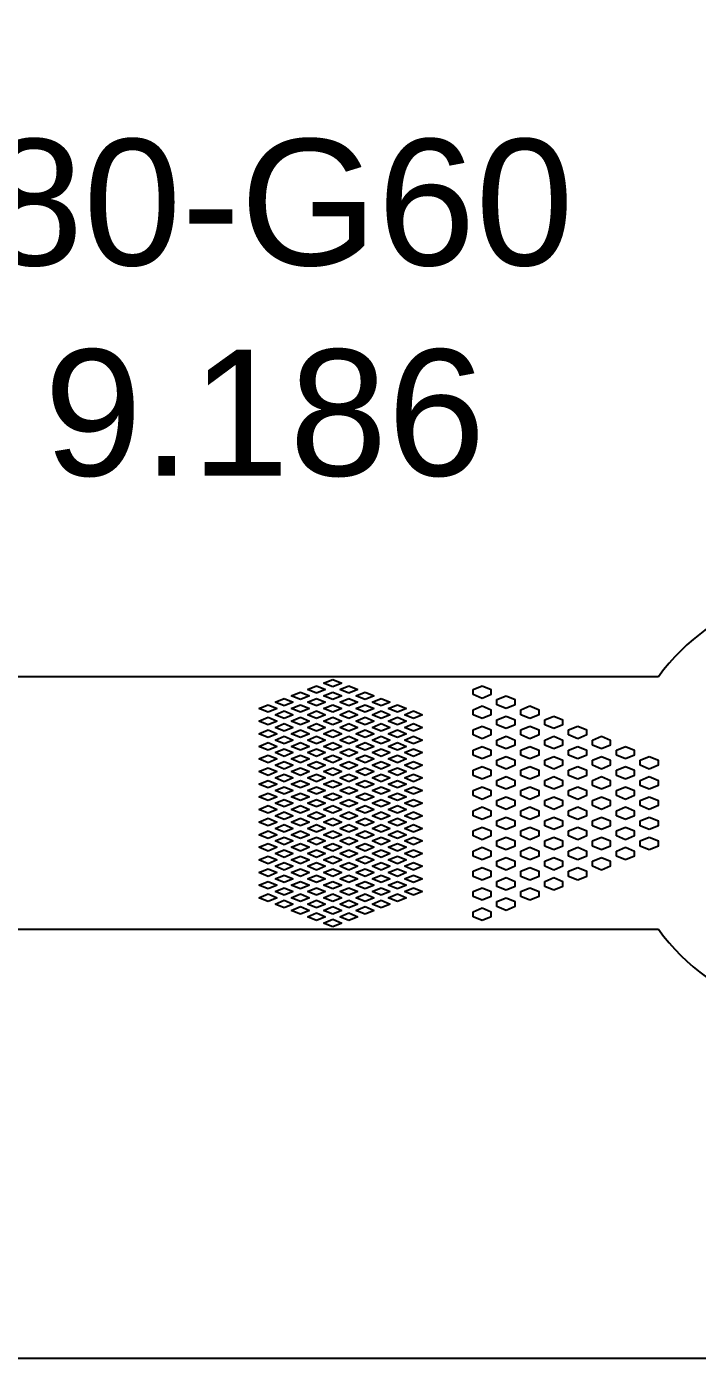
# Model space of a CAD drawing. Header units: inches. Extents: x -271009 to 5700, y -37000 to 38138.
# Drawn here: x -113822 to -111129, y -8627 to -3223 of the extents above; entities that cross this region are included whole.
import ezdxf

# ---------------------------------------------------------------- set-up
doc = ezdxf.new("R2010")
doc.units = ezdxf.units.IN
doc.header["$MEASUREMENT"] = 0
doc.styles.get("Standard").update_dxf_attribs({"font": 'arial.ttf'})

msp = doc.modelspace()

# ---------------------------------------------------------------- linework, layer by layer
for p, q in [((-111284.7, -5836.2), (-114241, -5836.2)), ((-112695, -5887), (-112658.5, -5871.8)), ((-112658.5, -5902.2), (-112695, -5887)), ((-112658.5, -5871.8), (-112622, -5887)), ((-112622, -5887), (-112658.5, -5902.2)), ((-112630.1, -5861.6), (-112593.5, -5846.4)), ((-112593.5, -5876.8), (-112630.1, -5861.6)), ((-112593.5, -5846.4), (-112557, -5861.6)), ((-112557, -5861.6), (-112593.5, -5876.8)), ((-112565.1, -5887), (-112528.6, -5871.8)), ((-112528.6, -5902.2), (-112565.1, -5887)), ((-112528.6, -5871.8), (-112492, -5887)), ((-112492, -5887), (-112528.6, -5902.2)), ((-112029.2, -5887), (-111992.7, -5871.8)), ((-112029.2, -5907.3), (-112029.2, -5887)), ((-111992.7, -5871.8), (-111956.1, -5887)), ((-111956.1, -5907.3), (-111956.1, -5887)), ((-112825, -5937.7), (-112788.4, -5922.5)), ((-112788.4, -5953), (-112825, -5937.7)), ((-112788.4, -5922.5), (-112751.9, -5937.7)), ((-112751.9, -5937.7), (-112788.4, -5953)), ((-112760, -5912.4), (-112723.5, -5897.1)), ((-112723.5, -5927.6), (-112760, -5912.4)), ((-112723.5, -5897.1), (-112686.9, -5912.4)), ((-112686.9, -5912.4), (-112723.5, -5927.6)), ((-112695, -5937.7), (-112658.5, -5922.5)), ((-112658.5, -5953), (-112695, -5937.7)), ((-112658.5, -5922.5), (-112622, -5937.7)), ((-112622, -5937.7), (-112658.5, -5953)), ((-112630.1, -5912.4), (-112593.5, -5897.1)), ((-112593.5, -5927.6), (-112630.1, -5912.4)), ((-112593.5, -5897.1), (-112557, -5912.4)), ((-112557, -5912.4), (-112593.5, -5927.6)), ((-112565.1, -5937.7), (-112528.6, -5922.5)), ((-112528.6, -5953), (-112565.1, -5937.7)), ((-112528.6, -5922.5), (-112492, -5937.7)), ((-112492, -5937.7), (-112528.6, -5953)), ((-112500.2, -5912.4), (-112463.6, -5897.1)), ((-112463.6, -5927.6), (-112500.2, -5912.4)), ((-112463.6, -5897.1), (-112427.1, -5912.4)), ((-112427.1, -5912.4), (-112463.6, -5927.6)), ((-112435.2, -5937.7), (-112398.7, -5922.5)), ((-112398.7, -5953), (-112435.2, -5937.7)), ((-112398.7, -5922.5), (-112362.1, -5937.7)), ((-112362.1, -5937.7), (-112398.7, -5953)), ((-111992.7, -5922.5), (-112029.2, -5907.3)), ((-111956.1, -5907.3), (-111992.7, -5922.5)), ((-111933.3, -5927.6), (-111896.7, -5912.4)), ((-111933.3, -5947.9), (-111933.3, -5927.6)), ((-111896.7, -5912.4), (-111860.2, -5927.6)), ((-111860.2, -5947.9), (-111860.2, -5927.6)), ((-112889.9, -5963.1), (-112853.4, -5947.9)), ((-112853.4, -5978.3), (-112889.9, -5963.1)), ((-112889.9, -6013.9), (-112853.4, -5998.6)), ((-112853.4, -5947.9), (-112816.8, -5963.1)), ((-112816.8, -5963.1), (-112853.4, -5978.3)), ((-112853.4, -5998.6), (-112816.8, -6013.9)), ((-112825, -5988.5), (-112788.4, -5973.3)), ((-112788.4, -6003.7), (-112825, -5988.5)), ((-112788.4, -5973.3), (-112751.9, -5988.5)), ((-112751.9, -5988.5), (-112788.4, -6003.7)), ((-112760, -5963.1), (-112723.5, -5947.9)), ((-112723.5, -5978.3), (-112760, -5963.1)), ((-112760, -6013.9), (-112723.5, -5998.6)), ((-112723.5, -5947.9), (-112686.9, -5963.1)), ((-112686.9, -5963.1), (-112723.5, -5978.3)), ((-112723.5, -5998.6), (-112686.9, -6013.9)), ((-112695, -5988.5), (-112658.5, -5973.3)), ((-112658.5, -6003.7), (-112695, -5988.5)), ((-112658.5, -5973.3), (-112622, -5988.5)), ((-112622, -5988.5), (-112658.5, -6003.7)), ((-112630.1, -5963.1), (-112593.5, -5947.9)), ((-112593.5, -5978.3), (-112630.1, -5963.1)), ((-112630.1, -6013.9), (-112593.5, -5998.6)), ((-112593.5, -5947.9), (-112557, -5963.1)), ((-112557, -5963.1), (-112593.5, -5978.3)), ((-112593.5, -5998.6), (-112557, -6013.9)), ((-112565.1, -5988.5), (-112528.6, -5973.3)), ((-112528.6, -6003.7), (-112565.1, -5988.5)), ((-112528.6, -5973.3), (-112492, -5988.5)), ((-112492, -5988.5), (-112528.6, -6003.7)), ((-112500.2, -5963.1), (-112463.6, -5947.9)), ((-112463.6, -5978.3), (-112500.2, -5963.1)), ((-112500.2, -6013.9), (-112463.6, -5998.6)), ((-112463.6, -5947.9), (-112427.1, -5963.1)), ((-112427.1, -5963.1), (-112463.6, -5978.3)), ((-112463.6, -5998.6), (-112427.1, -6013.9)), ((-112435.2, -5988.5), (-112398.7, -5973.3)), ((-112398.7, -6003.7), (-112435.2, -5988.5)), ((-112398.7, -5973.3), (-112362.1, -5988.5)), ((-112362.1, -5988.5), (-112398.7, -6003.7)), ((-112370.2, -5963.1), (-112333.7, -5947.9)), ((-112333.7, -5978.3), (-112370.2, -5963.1)), ((-112370.2, -6013.9), (-112333.7, -5998.6)), ((-112333.7, -5947.9), (-112297.2, -5963.1)), ((-112297.2, -5963.1), (-112333.7, -5978.3)), ((-112333.7, -5998.6), (-112297.2, -6013.9)), ((-112305.3, -5988.5), (-112268.7, -5973.3)), ((-112268.7, -6003.7), (-112305.3, -5988.5)), ((-112268.7, -5973.3), (-112232.2, -5988.5)), ((-112232.2, -5988.5), (-112268.7, -6003.7)), ((-112029.2, -5968.2), (-111992.7, -5953)), ((-112029.2, -5988.5), (-112029.2, -5968.2)), ((-111992.7, -6003.7), (-112029.2, -5988.5)), ((-111992.7, -5953), (-111956.1, -5968.2)), ((-111956.1, -5988.5), (-111992.7, -6003.7)), ((-111956.1, -5988.5), (-111956.1, -5968.2)), ((-111896.7, -5963.1), (-111933.3, -5947.9)), ((-111933.3, -6008.8), (-111896.7, -5993.6)), ((-111860.2, -5947.9), (-111896.7, -5963.1)), ((-111896.7, -5993.6), (-111860.2, -6008.8)), ((-111837.4, -5968.2), (-111800.8, -5953)), ((-111837.4, -5988.5), (-111837.4, -5968.2)), ((-111800.8, -6003.7), (-111837.4, -5988.5)), ((-111800.8, -5953), (-111764.3, -5968.2)), ((-111764.3, -5988.5), (-111800.8, -6003.7)), ((-111764.3, -5988.5), (-111764.3, -5968.2)), ((-111741.4, -6008.8), (-111704.9, -5993.6)), ((-111704.9, -5993.6), (-111668.4, -6008.8)), ((-112853.4, -6029.1), (-112889.9, -6013.9)), ((-112889.9, -6064.6), (-112853.4, -6049.4)), ((-112816.8, -6013.9), (-112853.4, -6029.1)), ((-112853.4, -6049.4), (-112816.8, -6064.6)), ((-112825, -6039.2), (-112788.4, -6024)), ((-112788.4, -6054.5), (-112825, -6039.2)), ((-112788.4, -6024), (-112751.9, -6039.2)), ((-112751.9, -6039.2), (-112788.4, -6054.5)), ((-112723.5, -6029.1), (-112760, -6013.9)), ((-112760, -6064.6), (-112723.5, -6049.4)), ((-112686.9, -6013.9), (-112723.5, -6029.1)), ((-112723.5, -6049.4), (-112686.9, -6064.6)), ((-112695, -6039.2), (-112658.5, -6024)), ((-112658.5, -6054.5), (-112695, -6039.2)), ((-112658.5, -6024), (-112622, -6039.2)), ((-112622, -6039.2), (-112658.5, -6054.5)), ((-112593.5, -6029.1), (-112630.1, -6013.9)), ((-112630.1, -6064.6), (-112593.5, -6049.4)), ((-112557, -6013.9), (-112593.5, -6029.1)), ((-112593.5, -6049.4), (-112557, -6064.6)), ((-112565.1, -6039.2), (-112528.6, -6024)), ((-112528.6, -6054.5), (-112565.1, -6039.2)), ((-112528.6, -6024), (-112492, -6039.2)), ((-112492, -6039.2), (-112528.6, -6054.5)), ((-112463.6, -6029.1), (-112500.2, -6013.9)), ((-112500.2, -6064.6), (-112463.6, -6049.4)), ((-112427.1, -6013.9), (-112463.6, -6029.1)), ((-112463.6, -6049.4), (-112427.1, -6064.6)), ((-112435.2, -6039.2), (-112398.7, -6024)), ((-112398.7, -6054.5), (-112435.2, -6039.2)), ((-112398.7, -6024), (-112362.1, -6039.2)), ((-112362.1, -6039.2), (-112398.7, -6054.5)), ((-112333.7, -6029.1), (-112370.2, -6013.9)), ((-112370.2, -6064.6), (-112333.7, -6049.4)), ((-112297.2, -6013.9), (-112333.7, -6029.1)), ((-112333.7, -6049.4), (-112297.2, -6064.6)), ((-112305.3, -6039.2), (-112268.7, -6024)), ((-112268.7, -6054.5), (-112305.3, -6039.2)), ((-112268.7, -6024), (-112232.2, -6039.2)), ((-112232.2, -6039.2), (-112268.7, -6054.5)), ((-112029.2, -6049.4), (-111992.7, -6034.2)), ((-112029.2, -6069.7), (-112029.2, -6049.4)), ((-111992.7, -6034.2), (-111956.1, -6049.4)), ((-111956.1, -6069.7), (-111956.1, -6049.4)), ((-111933.3, -6029.1), (-111933.3, -6008.8)), ((-111896.7, -6044.3), (-111933.3, -6029.1)), ((-111860.2, -6029.1), (-111896.7, -6044.3)), ((-111860.2, -6029.1), (-111860.2, -6008.8)), ((-111837.4, -6049.4), (-111800.8, -6034.2)), ((-111837.4, -6069.7), (-111837.4, -6049.4)), ((-111800.8, -6034.2), (-111764.3, -6049.4)), ((-111764.3, -6069.7), (-111764.3, -6049.4)), ((-111741.4, -6029.1), (-111741.4, -6008.8)), ((-111704.9, -6044.3), (-111741.4, -6029.1)), ((-111668.4, -6029.1), (-111704.9, -6044.3)), ((-111668.4, -6029.1), (-111668.4, -6008.8)), ((-111645.5, -6049.4), (-111609, -6034.2)), ((-111645.5, -6069.7), (-111645.5, -6049.4)), ((-111609, -6034.2), (-111572.4, -6049.4)), ((-111572.4, -6069.7), (-111572.4, -6049.4)), ((-112853.4, -6079.8), (-112889.9, -6064.6)), ((-112889.9, -6115.4), (-112853.4, -6100.1)), ((-112816.8, -6064.6), (-112853.4, -6079.8)), ((-112853.4, -6100.1), (-112816.8, -6115.4)), ((-112825, -6090), (-112788.4, -6074.8)), ((-112788.4, -6105.2), (-112825, -6090)), ((-112788.4, -6074.8), (-112751.9, -6090)), ((-112751.9, -6090), (-112788.4, -6105.2)), ((-112723.5, -6079.8), (-112760, -6064.6)), ((-112760, -6115.4), (-112723.5, -6100.1)), ((-112686.9, -6064.6), (-112723.5, -6079.8)), ((-112723.5, -6100.1), (-112686.9, -6115.4)), ((-112695, -6090), (-112658.5, -6074.8)), ((-112658.5, -6105.2), (-112695, -6090)), ((-112658.5, -6074.8), (-112622, -6090)), ((-112622, -6090), (-112658.5, -6105.2)), ((-112593.5, -6079.8), (-112630.1, -6064.6)), ((-112630.1, -6115.4), (-112593.5, -6100.1)), ((-112557, -6064.6), (-112593.5, -6079.8)), ((-112593.5, -6100.1), (-112557, -6115.4)), ((-112565.1, -6090), (-112528.6, -6074.8)), ((-112528.6, -6105.2), (-112565.1, -6090)), ((-112528.6, -6074.8), (-112492, -6090)), ((-112492, -6090), (-112528.6, -6105.2)), ((-112463.6, -6079.8), (-112500.2, -6064.6)), ((-112500.2, -6115.4), (-112463.6, -6100.1)), ((-112427.1, -6064.6), (-112463.6, -6079.8)), ((-112463.6, -6100.1), (-112427.1, -6115.4)), ((-112435.2, -6090), (-112398.7, -6074.8)), ((-112398.7, -6105.2), (-112435.2, -6090)), ((-112398.7, -6074.8), (-112362.1, -6090)), ((-112362.1, -6090), (-112398.7, -6105.2)), ((-112333.7, -6079.8), (-112370.2, -6064.6)), ((-112370.2, -6115.4), (-112333.7, -6100.1)), ((-112297.2, -6064.6), (-112333.7, -6079.8)), ((-112333.7, -6100.1), (-112297.2, -6115.4)), ((-112305.3, -6090), (-112268.7, -6074.8)), ((-112268.7, -6105.2), (-112305.3, -6090)), ((-112268.7, -6074.8), (-112232.2, -6090)), ((-112232.2, -6090), (-112268.7, -6105.2)), ((-111992.7, -6084.9), (-112029.2, -6069.7)), ((-111956.1, -6069.7), (-111992.7, -6084.9)), ((-111933.3, -6090), (-111896.7, -6074.8)), ((-111933.3, -6110.3), (-111933.3, -6090)), ((-111896.7, -6074.8), (-111860.2, -6090)), ((-111860.2, -6110.3), (-111860.2, -6090)), ((-111800.8, -6084.9), (-111837.4, -6069.7)), ((-111764.3, -6069.7), (-111800.8, -6084.9)), ((-111741.4, -6090), (-111704.9, -6074.8)), ((-111741.4, -6110.3), (-111741.4, -6090)), ((-111704.9, -6074.8), (-111668.4, -6090)), ((-111668.4, -6110.3), (-111668.4, -6090)), ((-111609, -6084.9), (-111645.5, -6069.7)), ((-111572.4, -6069.7), (-111609, -6084.9)), ((-111549.6, -6090), (-111513.1, -6074.8)), ((-111549.6, -6110.3), (-111549.6, -6090)), ((-111513.1, -6074.8), (-111476.5, -6090)), ((-111476.5, -6110.3), (-111476.5, -6090)), ((-112853.4, -6130.6), (-112889.9, -6115.4)), ((-112889.9, -6166.1), (-112853.4, -6150.9)), ((-112816.8, -6115.4), (-112853.4, -6130.6)), ((-112853.4, -6150.9), (-112816.8, -6166.1)), ((-112825, -6140.7), (-112788.4, -6125.5)), ((-112788.4, -6156), (-112825, -6140.7)), ((-112788.4, -6125.5), (-112751.9, -6140.7)), ((-112751.9, -6140.7), (-112788.4, -6156)), ((-112723.5, -6130.6), (-112760, -6115.4)), ((-112760, -6166.1), (-112723.5, -6150.9)), ((-112686.9, -6115.4), (-112723.5, -6130.6)), ((-112723.5, -6150.9), (-112686.9, -6166.1)), ((-112695, -6140.7), (-112658.5, -6125.5)), ((-112658.5, -6156), (-112695, -6140.7)), ((-112658.5, -6125.5), (-112622, -6140.7)), ((-112622, -6140.7), (-112658.5, -6156)), ((-112593.5, -6130.6), (-112630.1, -6115.4)), ((-112630.1, -6166.1), (-112593.5, -6150.9)), ((-112557, -6115.4), (-112593.5, -6130.6)), ((-112593.5, -6150.9), (-112557, -6166.1)), ((-112565.1, -6140.7), (-112528.6, -6125.5)), ((-112528.6, -6156), (-112565.1, -6140.7)), ((-112528.6, -6125.5), (-112492, -6140.7)), ((-112492, -6140.7), (-112528.6, -6156)), ((-112463.6, -6130.6), (-112500.2, -6115.4)), ((-112500.2, -6166.1), (-112463.6, -6150.9)), ((-112427.1, -6115.4), (-112463.6, -6130.6)), ((-112463.6, -6150.9), (-112427.1, -6166.1)), ((-112435.2, -6140.7), (-112398.7, -6125.5)), ((-112398.7, -6156), (-112435.2, -6140.7)), ((-112398.7, -6125.5), (-112362.1, -6140.7)), ((-112362.1, -6140.7), (-112398.7, -6156)), ((-112333.7, -6130.6), (-112370.2, -6115.4)), ((-112370.2, -6166.1), (-112333.7, -6150.9)), ((-112297.2, -6115.4), (-112333.7, -6130.6)), ((-112333.7, -6150.9), (-112297.2, -6166.1)), ((-112305.3, -6140.7), (-112268.7, -6125.5)), ((-112268.7, -6156), (-112305.3, -6140.7)), ((-112268.7, -6125.5), (-112232.2, -6140.7)), ((-112232.2, -6140.7), (-112268.7, -6156)), ((-112029.2, -6130.6), (-111992.7, -6115.4)), ((-112029.2, -6150.9), (-112029.2, -6130.6)), ((-111992.7, -6166.1), (-112029.2, -6150.9)), ((-111992.7, -6115.4), (-111956.1, -6130.6)), ((-111956.1, -6150.9), (-111992.7, -6166.1)), ((-111956.1, -6150.9), (-111956.1, -6130.6)), ((-111896.7, -6125.5), (-111933.3, -6110.3)), ((-111933.3, -6171.2), (-111896.7, -6156)), ((-111860.2, -6110.3), (-111896.7, -6125.5)), ((-111896.7, -6156), (-111860.2, -6171.2)), ((-111837.4, -6130.6), (-111800.8, -6115.4)), ((-111837.4, -6150.9), (-111837.4, -6130.6)), ((-111800.8, -6166.1), (-111837.4, -6150.9)), ((-111800.8, -6115.4), (-111764.3, -6130.6)), ((-111764.3, -6150.9), (-111800.8, -6166.1)), ((-111764.3, -6150.9), (-111764.3, -6130.6)), ((-111704.9, -6125.5), (-111741.4, -6110.3)), ((-111741.4, -6171.2), (-111704.9, -6156)), ((-111668.4, -6110.3), (-111704.9, -6125.5)), ((-111704.9, -6156), (-111668.4, -6171.2)), ((-111645.5, -6130.6), (-111609, -6115.4)), ((-111645.5, -6150.9), (-111645.5, -6130.6)), ((-111609, -6166.1), (-111645.5, -6150.9)), ((-111609, -6115.4), (-111572.4, -6130.6)), ((-111572.4, -6150.9), (-111609, -6166.1)), ((-111572.4, -6150.9), (-111572.4, -6130.6)), ((-111513.1, -6125.5), (-111549.6, -6110.3)), ((-111549.6, -6171.2), (-111513.1, -6156)), ((-111476.5, -6110.3), (-111513.1, -6125.5)), ((-111513.1, -6156), (-111476.5, -6171.2)), ((-111453.7, -6130.6), (-111417.2, -6115.4)), ((-111453.7, -6150.9), (-111453.7, -6130.6)), ((-111417.2, -6166.1), (-111453.7, -6150.9)), ((-111417.2, -6115.4), (-111380.6, -6130.6)), ((-111380.6, -6150.9), (-111417.2, -6166.1)), ((-111380.6, -6150.9), (-111380.6, -6130.6)), ((-111357.8, -6171.2), (-111321.2, -6156)), ((-111321.2, -6156), (-111284.7, -6171.2)), ((-112853.4, -6181.3), (-112889.9, -6166.1)), ((-112889.9, -6216.9), (-112853.4, -6201.6)), ((-112816.8, -6166.1), (-112853.4, -6181.3)), ((-112853.4, -6201.6), (-112816.8, -6216.9)), ((-112825, -6191.5), (-112788.4, -6176.3)), ((-112788.4, -6206.7), (-112825, -6191.5)), ((-112788.4, -6176.3), (-112751.9, -6191.5)), ((-112751.9, -6191.5), (-112788.4, -6206.7)), ((-112723.5, -6181.3), (-112760, -6166.1)), ((-112760, -6216.9), (-112723.5, -6201.6)), ((-112686.9, -6166.1), (-112723.5, -6181.3)), ((-112723.5, -6201.6), (-112686.9, -6216.9)), ((-112695, -6191.5), (-112658.5, -6176.3)), ((-112658.5, -6206.7), (-112695, -6191.5)), ((-112658.5, -6176.3), (-112622, -6191.5)), ((-112622, -6191.5), (-112658.5, -6206.7)), ((-112593.5, -6181.3), (-112630.1, -6166.1)), ((-112630.1, -6216.9), (-112593.5, -6201.6)), ((-112557, -6166.1), (-112593.5, -6181.3)), ((-112593.5, -6201.6), (-112557, -6216.9)), ((-112565.1, -6191.5), (-112528.6, -6176.3)), ((-112528.6, -6206.7), (-112565.1, -6191.5)), ((-112528.6, -6176.3), (-112492, -6191.5)), ((-112492, -6191.5), (-112528.6, -6206.7)), ((-112463.6, -6181.3), (-112500.2, -6166.1)), ((-112500.2, -6216.9), (-112463.6, -6201.6)), ((-112427.1, -6166.1), (-112463.6, -6181.3)), ((-112463.6, -6201.6), (-112427.1, -6216.9)), ((-112435.2, -6191.5), (-112398.7, -6176.3)), ((-112398.7, -6206.7), (-112435.2, -6191.5)), ((-112398.7, -6176.3), (-112362.1, -6191.5)), ((-112362.1, -6191.5), (-112398.7, -6206.7)), ((-112333.7, -6181.3), (-112370.2, -6166.1)), ((-112370.2, -6216.9), (-112333.7, -6201.6)), ((-112297.2, -6166.1), (-112333.7, -6181.3)), ((-112333.7, -6201.6), (-112297.2, -6216.9)), ((-112305.3, -6191.5), (-112268.7, -6176.3)), ((-112268.7, -6206.7), (-112305.3, -6191.5)), ((-112268.7, -6176.3), (-112232.2, -6191.5)), ((-112232.2, -6191.5), (-112268.7, -6206.7)), ((-112029.2, -6211.8), (-111992.7, -6196.6)), ((-112029.2, -6232.1), (-112029.2, -6211.8)), ((-111992.7, -6196.6), (-111956.1, -6211.8)), ((-111956.1, -6232.1), (-111956.1, -6211.8)), ((-111933.3, -6191.5), (-111933.3, -6171.2)), ((-111896.7, -6206.7), (-111933.3, -6191.5)), ((-111860.2, -6191.5), (-111896.7, -6206.7)), ((-111860.2, -6191.5), (-111860.2, -6171.2)), ((-111837.4, -6211.8), (-111800.8, -6196.6)), ((-111837.4, -6232.1), (-111837.4, -6211.8)), ((-111800.8, -6196.6), (-111764.3, -6211.8)), ((-111764.3, -6232.1), (-111764.3, -6211.8)), ((-111741.4, -6191.5), (-111741.4, -6171.2)), ((-111704.9, -6206.7), (-111741.4, -6191.5)), ((-111668.4, -6191.5), (-111704.9, -6206.7)), ((-111668.4, -6191.5), (-111668.4, -6171.2)), ((-111645.5, -6211.8), (-111609, -6196.6)), ((-111645.5, -6232.1), (-111645.5, -6211.8)), ((-111609, -6196.6), (-111572.4, -6211.8)), ((-111572.4, -6232.1), (-111572.4, -6211.8)), ((-111549.6, -6191.5), (-111549.6, -6171.2)), ((-111513.1, -6206.7), (-111549.6, -6191.5)), ((-111476.5, -6191.5), (-111513.1, -6206.7)), ((-111476.5, -6191.5), (-111476.5, -6171.2)), ((-111453.7, -6211.8), (-111417.2, -6196.6)), ((-111453.7, -6232.1), (-111453.7, -6211.8)), ((-111417.2, -6196.6), (-111380.6, -6211.8)), ((-111380.6, -6232.1), (-111380.6, -6211.8)), ((-111357.8, -6191.5), (-111357.8, -6171.2)), ((-111321.2, -6206.7), (-111357.8, -6191.5)), ((-111284.7, -6191.5), (-111321.2, -6206.7)), ((-111284.7, -6191.5), (-111284.7, -6171.2)), ((-112853.4, -6232.1), (-112889.9, -6216.9)), ((-112889.9, -6267.6), (-112853.4, -6252.4)), ((-112853.4, -6282.8), (-112889.9, -6267.6)), ((-112816.8, -6216.9), (-112853.4, -6232.1)), ((-112853.4, -6252.4), (-112816.8, -6267.6)), ((-112816.8, -6267.6), (-112853.4, -6282.8)), ((-112825, -6242.2), (-112788.4, -6227)), ((-112788.4, -6257.5), (-112825, -6242.2)), ((-112788.4, -6227), (-112751.9, -6242.2)), ((-112751.9, -6242.2), (-112788.4, -6257.5)), ((-112723.5, -6232.1), (-112760, -6216.9)), ((-112760, -6267.6), (-112723.5, -6252.4)), ((-112723.5, -6282.8), (-112760, -6267.6)), ((-112686.9, -6216.9), (-112723.5, -6232.1)), ((-112723.5, -6252.4), (-112686.9, -6267.6)), ((-112686.9, -6267.6), (-112723.5, -6282.8)), ((-112695, -6242.2), (-112658.5, -6227)), ((-112658.5, -6257.5), (-112695, -6242.2)), ((-112658.5, -6227), (-112622, -6242.2)), ((-112622, -6242.2), (-112658.5, -6257.5)), ((-112593.5, -6232.1), (-112630.1, -6216.9)), ((-112630.1, -6267.6), (-112593.5, -6252.4)), ((-112593.5, -6282.8), (-112630.1, -6267.6)), ((-112557, -6216.9), (-112593.5, -6232.1)), ((-112593.5, -6252.4), (-112557, -6267.6)), ((-112557, -6267.6), (-112593.5, -6282.8)), ((-112565.1, -6242.2), (-112528.6, -6227)), ((-112528.6, -6257.5), (-112565.1, -6242.2)), ((-112528.6, -6227), (-112492, -6242.2)), ((-112492, -6242.2), (-112528.6, -6257.5)), ((-112463.6, -6232.1), (-112500.2, -6216.9)), ((-112500.2, -6267.6), (-112463.6, -6252.4)), ((-112463.6, -6282.8), (-112500.2, -6267.6)), ((-112427.1, -6216.9), (-112463.6, -6232.1)), ((-112463.6, -6252.4), (-112427.1, -6267.6)), ((-112427.1, -6267.6), (-112463.6, -6282.8)), ((-112435.2, -6242.2), (-112398.7, -6227)), ((-112398.7, -6257.5), (-112435.2, -6242.2)), ((-112398.7, -6227), (-112362.1, -6242.2)), ((-112362.1, -6242.2), (-112398.7, -6257.5)), ((-112333.7, -6232.1), (-112370.2, -6216.9)), ((-112370.2, -6267.6), (-112333.7, -6252.4)), ((-112333.7, -6282.8), (-112370.2, -6267.6)), ((-112297.2, -6216.9), (-112333.7, -6232.1)), ((-112333.7, -6252.4), (-112297.2, -6267.6)), ((-112297.2, -6267.6), (-112333.7, -6282.8)), ((-112305.3, -6242.2), (-112268.7, -6227)), ((-112268.7, -6257.5), (-112305.3, -6242.2)), ((-112268.7, -6227), (-112232.2, -6242.2)), ((-112232.2, -6242.2), (-112268.7, -6257.5)), ((-111992.7, -6247.3), (-112029.2, -6232.1)), ((-111956.1, -6232.1), (-111992.7, -6247.3)), ((-111933.3, -6252.4), (-111896.7, -6237.2)), ((-111933.3, -6272.7), (-111933.3, -6252.4)), ((-111896.7, -6237.2), (-111860.2, -6252.4)), ((-111860.2, -6272.7), (-111860.2, -6252.4)), ((-111800.8, -6247.3), (-111837.4, -6232.1)), ((-111764.3, -6232.1), (-111800.8, -6247.3)), ((-111741.4, -6252.4), (-111704.9, -6237.2)), ((-111741.4, -6272.7), (-111741.4, -6252.4)), ((-111704.9, -6237.2), (-111668.4, -6252.4)), ((-111668.4, -6272.7), (-111668.4, -6252.4)), ((-111609, -6247.3), (-111645.5, -6232.1)), ((-111572.4, -6232.1), (-111609, -6247.3)), ((-111549.6, -6252.4), (-111513.1, -6237.2)), ((-111549.6, -6272.7), (-111549.6, -6252.4)), ((-111513.1, -6237.2), (-111476.5, -6252.4)), ((-111476.5, -6272.7), (-111476.5, -6252.4)), ((-111417.2, -6247.3), (-111453.7, -6232.1)), ((-111380.6, -6232.1), (-111417.2, -6247.3)), ((-111357.8, -6252.4), (-111321.2, -6237.2)), ((-111357.8, -6272.7), (-111357.8, -6252.4)), ((-111321.2, -6237.2), (-111284.7, -6252.4)), ((-111284.7, -6272.7), (-111284.7, -6252.4)), ((-112889.9, -6318.4), (-112853.4, -6303.1)), ((-112853.4, -6333.6), (-112889.9, -6318.4)), ((-112853.4, -6303.1), (-112816.8, -6318.4)), ((-112816.8, -6318.4), (-112853.4, -6333.6)), ((-112825, -6293), (-112788.4, -6277.8)), ((-112788.4, -6308.2), (-112825, -6293)), ((-112788.4, -6277.8), (-112751.9, -6293)), ((-112751.9, -6293), (-112788.4, -6308.2)), ((-112760, -6318.4), (-112723.5, -6303.1)), ((-112723.5, -6333.6), (-112760, -6318.4)), ((-112723.5, -6303.1), (-112686.9, -6318.4)), ((-112686.9, -6318.4), (-112723.5, -6333.6)), ((-112695, -6293), (-112658.5, -6277.8)), ((-112658.5, -6308.2), (-112695, -6293)), ((-112658.5, -6277.8), (-112622, -6293)), ((-112622, -6293), (-112658.5, -6308.2)), ((-112630.1, -6318.4), (-112593.5, -6303.1)), ((-112593.5, -6333.6), (-112630.1, -6318.4)), ((-112593.5, -6303.1), (-112557, -6318.4)), ((-112557, -6318.4), (-112593.5, -6333.6)), ((-112565.1, -6293), (-112528.6, -6277.8)), ((-112528.6, -6308.2), (-112565.1, -6293)), ((-112528.6, -6277.8), (-112492, -6293)), ((-112492, -6293), (-112528.6, -6308.2)), ((-112500.2, -6318.4), (-112463.6, -6303.1)), ((-112463.6, -6333.6), (-112500.2, -6318.4)), ((-112463.6, -6303.1), (-112427.1, -6318.4)), ((-112427.1, -6318.4), (-112463.6, -6333.6)), ((-112435.2, -6293), (-112398.7, -6277.8)), ((-112398.7, -6308.2), (-112435.2, -6293)), ((-112398.7, -6277.8), (-112362.1, -6293)), ((-112362.1, -6293), (-112398.7, -6308.2)), ((-112370.2, -6318.4), (-112333.7, -6303.1)), ((-112333.7, -6333.6), (-112370.2, -6318.4)), ((-112333.7, -6303.1), (-112297.2, -6318.4)), ((-112297.2, -6318.4), (-112333.7, -6333.6)), ((-112305.3, -6293), (-112268.7, -6277.8)), ((-112268.7, -6308.2), (-112305.3, -6293)), ((-112268.7, -6277.8), (-112232.2, -6293)), ((-112232.2, -6293), (-112268.7, -6308.2)), ((-112029.2, -6293), (-111992.7, -6277.8)), ((-112029.2, -6313.3), (-112029.2, -6293)), ((-111992.7, -6328.5), (-112029.2, -6313.3)), ((-111992.7, -6277.8), (-111956.1, -6293)), ((-111956.1, -6313.3), (-111992.7, -6328.5)), ((-111956.1, -6313.3), (-111956.1, -6293)), ((-111896.7, -6287.9), (-111933.3, -6272.7)), ((-111933.3, -6333.6), (-111896.7, -6318.4)), ((-111860.2, -6272.7), (-111896.7, -6287.9)), ((-111896.7, -6318.4), (-111860.2, -6333.6)), ((-111837.4, -6293), (-111800.8, -6277.8)), ((-111837.4, -6313.3), (-111837.4, -6293)), ((-111800.8, -6328.5), (-111837.4, -6313.3)), ((-111800.8, -6277.8), (-111764.3, -6293)), ((-111764.3, -6313.3), (-111800.8, -6328.5)), ((-111764.3, -6313.3), (-111764.3, -6293)), ((-111704.9, -6287.9), (-111741.4, -6272.7)), ((-111741.4, -6333.6), (-111704.9, -6318.4)), ((-111668.4, -6272.7), (-111704.9, -6287.9)), ((-111704.9, -6318.4), (-111668.4, -6333.6)), ((-111645.5, -6293), (-111609, -6277.8)), ((-111645.5, -6313.3), (-111645.5, -6293)), ((-111609, -6328.5), (-111645.5, -6313.3)), ((-111609, -6277.8), (-111572.4, -6293)), ((-111572.4, -6313.3), (-111609, -6328.5)), ((-111572.4, -6313.3), (-111572.4, -6293)), ((-111513.1, -6287.9), (-111549.6, -6272.7)), ((-111549.6, -6333.6), (-111513.1, -6318.4)), ((-111476.5, -6272.7), (-111513.1, -6287.9)), ((-111513.1, -6318.4), (-111476.5, -6333.6)), ((-111453.7, -6293), (-111417.2, -6277.8)), ((-111453.7, -6313.3), (-111453.7, -6293)), ((-111417.2, -6328.5), (-111453.7, -6313.3)), ((-111417.2, -6277.8), (-111380.6, -6293)), ((-111380.6, -6313.3), (-111417.2, -6328.5)), ((-111380.6, -6313.3), (-111380.6, -6293)), ((-111321.2, -6287.9), (-111357.8, -6272.7)), ((-111357.8, -6333.6), (-111321.2, -6318.4)), ((-111284.7, -6272.7), (-111321.2, -6287.9)), ((-111321.2, -6318.4), (-111284.7, -6333.6)), ((-112889.9, -6369.1), (-112853.4, -6353.9)), ((-112853.4, -6384.3), (-112889.9, -6369.1)), ((-112853.4, -6353.9), (-112816.8, -6369.1)), ((-112816.8, -6369.1), (-112853.4, -6384.3)), ((-112825, -6343.7), (-112788.4, -6328.5)), ((-112788.4, -6359), (-112825, -6343.7)), ((-112788.4, -6328.5), (-112751.9, -6343.7)), ((-112751.9, -6343.7), (-112788.4, -6359)), ((-112760, -6369.1), (-112723.5, -6353.9)), ((-112723.5, -6384.3), (-112760, -6369.1)), ((-112723.5, -6353.9), (-112686.9, -6369.1)), ((-112686.9, -6369.1), (-112723.5, -6384.3)), ((-112695, -6343.7), (-112658.5, -6328.5)), ((-112658.5, -6359), (-112695, -6343.7)), ((-112658.5, -6328.5), (-112622, -6343.7)), ((-112622, -6343.7), (-112658.5, -6359)), ((-112630.1, -6369.1), (-112593.5, -6353.9)), ((-112593.5, -6384.3), (-112630.1, -6369.1)), ((-112593.5, -6353.9), (-112557, -6369.1)), ((-112557, -6369.1), (-112593.5, -6384.3)), ((-112565.1, -6343.7), (-112528.6, -6328.5)), ((-112528.6, -6359), (-112565.1, -6343.7)), ((-112528.6, -6328.5), (-112492, -6343.7)), ((-112492, -6343.7), (-112528.6, -6359)), ((-112500.2, -6369.1), (-112463.6, -6353.9)), ((-112463.6, -6384.3), (-112500.2, -6369.1)), ((-112463.6, -6353.9), (-112427.1, -6369.1)), ((-112427.1, -6369.1), (-112463.6, -6384.3)), ((-112435.2, -6343.7), (-112398.7, -6328.5)), ((-112398.7, -6359), (-112435.2, -6343.7)), ((-112398.7, -6328.5), (-112362.1, -6343.7)), ((-112362.1, -6343.7), (-112398.7, -6359)), ((-112370.2, -6369.1), (-112333.7, -6353.9)), ((-112333.7, -6384.3), (-112370.2, -6369.1)), ((-112333.7, -6353.9), (-112297.2, -6369.1)), ((-112297.2, -6369.1), (-112333.7, -6384.3)), ((-112305.3, -6343.7), (-112268.7, -6328.5)), ((-112268.7, -6359), (-112305.3, -6343.7)), ((-112268.7, -6328.5), (-112232.2, -6343.7)), ((-112232.2, -6343.7), (-112268.7, -6359)), ((-112029.2, -6374.2), (-111992.7, -6359)), ((-112029.2, -6394.5), (-112029.2, -6374.2)), ((-111992.7, -6359), (-111956.1, -6374.2)), ((-111956.1, -6394.5), (-111956.1, -6374.2)), ((-111933.3, -6353.9), (-111933.3, -6333.6)), ((-111896.7, -6369.1), (-111933.3, -6353.9)), ((-111860.2, -6353.9), (-111896.7, -6369.1)), ((-111860.2, -6353.9), (-111860.2, -6333.6)), ((-111837.4, -6374.2), (-111800.8, -6359)), ((-111837.4, -6394.5), (-111837.4, -6374.2)), ((-111800.8, -6359), (-111764.3, -6374.2)), ((-111764.3, -6394.5), (-111764.3, -6374.2)), ((-111741.4, -6353.9), (-111741.4, -6333.6)), ((-111704.9, -6369.1), (-111741.4, -6353.9)), ((-111668.4, -6353.9), (-111704.9, -6369.1)), ((-111668.4, -6353.9), (-111668.4, -6333.6)), ((-111645.5, -6374.2), (-111609, -6359)), ((-111645.5, -6394.5), (-111645.5, -6374.2)), ((-111609, -6359), (-111572.4, -6374.2)), ((-111572.4, -6394.5), (-111572.4, -6374.2)), ((-111549.6, -6353.9), (-111549.6, -6333.6)), ((-111513.1, -6369.1), (-111549.6, -6353.9)), ((-111476.5, -6353.9), (-111513.1, -6369.1)), ((-111476.5, -6353.9), (-111476.5, -6333.6)), ((-111453.7, -6374.2), (-111417.2, -6359)), ((-111453.7, -6394.5), (-111453.7, -6374.2)), ((-111417.2, -6359), (-111380.6, -6374.2)), ((-111380.6, -6394.5), (-111380.6, -6374.2)), ((-111357.8, -6353.9), (-111357.8, -6333.6)), ((-111321.2, -6369.1), (-111357.8, -6353.9)), ((-111284.7, -6353.9), (-111321.2, -6369.1)), ((-111284.7, -6353.9), (-111284.7, -6333.6)), ((-112889.9, -6419.9), (-112853.4, -6404.6)), ((-112853.4, -6435.1), (-112889.9, -6419.9)), ((-112853.4, -6404.6), (-112816.8, -6419.9)), ((-112816.8, -6419.9), (-112853.4, -6435.1)), ((-112825, -6394.5), (-112788.4, -6379.3)), ((-112788.4, -6409.7), (-112825, -6394.5)), ((-112825, -6445.2), (-112788.4, -6430)), ((-112788.4, -6379.3), (-112751.9, -6394.5)), ((-112751.9, -6394.5), (-112788.4, -6409.7)), ((-112788.4, -6430), (-112751.9, -6445.2)), ((-112760, -6419.9), (-112723.5, -6404.6)), ((-112723.5, -6435.1), (-112760, -6419.9)), ((-112723.5, -6404.6), (-112686.9, -6419.9)), ((-112686.9, -6419.9), (-112723.5, -6435.1)), ((-112695, -6394.5), (-112658.5, -6379.3)), ((-112658.5, -6409.7), (-112695, -6394.5)), ((-112695, -6445.2), (-112658.5, -6430)), ((-112658.5, -6379.3), (-112622, -6394.5)), ((-112622, -6394.5), (-112658.5, -6409.7)), ((-112658.5, -6430), (-112622, -6445.2)), ((-112630.1, -6419.9), (-112593.5, -6404.6)), ((-112593.5, -6435.1), (-112630.1, -6419.9)), ((-112593.5, -6404.6), (-112557, -6419.9)), ((-112557, -6419.9), (-112593.5, -6435.1)), ((-112565.1, -6394.5), (-112528.6, -6379.3)), ((-112528.6, -6409.7), (-112565.1, -6394.5)), ((-112565.1, -6445.2), (-112528.6, -6430)), ((-112528.6, -6379.3), (-112492, -6394.5)), ((-112492, -6394.5), (-112528.6, -6409.7)), ((-112528.6, -6430), (-112492, -6445.2)), ((-112500.2, -6419.9), (-112463.6, -6404.6)), ((-112463.6, -6435.1), (-112500.2, -6419.9)), ((-112463.6, -6404.6), (-112427.1, -6419.9)), ((-112427.1, -6419.9), (-112463.6, -6435.1)), ((-112435.2, -6394.5), (-112398.7, -6379.3)), ((-112398.7, -6409.7), (-112435.2, -6394.5)), ((-112435.2, -6445.2), (-112398.7, -6430)), ((-112398.7, -6379.3), (-112362.1, -6394.5)), ((-112362.1, -6394.5), (-112398.7, -6409.7)), ((-112398.7, -6430), (-112362.1, -6445.2)), ((-112370.2, -6419.9), (-112333.7, -6404.6)), ((-112333.7, -6435.1), (-112370.2, -6419.9)), ((-112333.7, -6404.6), (-112297.2, -6419.9)), ((-112297.2, -6419.9), (-112333.7, -6435.1)), ((-112305.3, -6394.5), (-112268.7, -6379.3)), ((-112268.7, -6409.7), (-112305.3, -6394.5)), ((-112305.3, -6445.2), (-112268.7, -6430)), ((-112268.7, -6379.3), (-112232.2, -6394.5)), ((-112232.2, -6394.5), (-112268.7, -6409.7)), ((-112268.7, -6430), (-112232.2, -6445.2)), ((-111992.7, -6409.7), (-112029.2, -6394.5)), ((-111956.1, -6394.5), (-111992.7, -6409.7)), ((-111933.3, -6414.8), (-111896.7, -6399.6)), ((-111933.3, -6435.1), (-111933.3, -6414.8)), ((-111896.7, -6399.6), (-111860.2, -6414.8)), ((-111860.2, -6435.1), (-111860.2, -6414.8)), ((-111800.8, -6409.7), (-111837.4, -6394.5)), ((-111764.3, -6394.5), (-111800.8, -6409.7)), ((-111741.4, -6414.8), (-111704.9, -6399.6)), ((-111741.4, -6435.1), (-111741.4, -6414.8)), ((-111704.9, -6399.6), (-111668.4, -6414.8)), ((-111668.4, -6435.1), (-111668.4, -6414.8)), ((-111609, -6409.7), (-111645.5, -6394.5)), ((-111572.4, -6394.5), (-111609, -6409.7)), ((-111549.6, -6414.8), (-111513.1, -6399.6)), ((-111549.6, -6435.1), (-111549.6, -6414.8)), ((-111513.1, -6399.6), (-111476.5, -6414.8)), ((-111476.5, -6435.1), (-111476.5, -6414.8)), ((-111417.2, -6409.7), (-111453.7, -6394.5)), ((-111380.6, -6394.5), (-111417.2, -6409.7)), ((-111357.8, -6414.8), (-111321.2, -6399.6)), ((-111357.8, -6435.1), (-111357.8, -6414.8)), ((-111321.2, -6399.6), (-111284.7, -6414.8)), ((-111284.7, -6435.1), (-111284.7, -6414.8)), ((-112889.9, -6470.6), (-112853.4, -6455.4)), ((-112853.4, -6485.8), (-112889.9, -6470.6)), ((-112853.4, -6455.4), (-112816.8, -6470.6)), ((-112816.8, -6470.6), (-112853.4, -6485.8)), ((-112788.4, -6460.5), (-112825, -6445.2)), ((-112825, -6496), (-112788.4, -6480.8)), ((-112751.9, -6445.2), (-112788.4, -6460.5)), ((-112788.4, -6480.8), (-112751.9, -6496)), ((-112760, -6470.6), (-112723.5, -6455.4)), ((-112723.5, -6485.8), (-112760, -6470.6)), ((-112723.5, -6455.4), (-112686.9, -6470.6)), ((-112686.9, -6470.6), (-112723.5, -6485.8)), ((-112658.5, -6460.5), (-112695, -6445.2)), ((-112695, -6496), (-112658.5, -6480.8)), ((-112622, -6445.2), (-112658.5, -6460.5)), ((-112658.5, -6480.8), (-112622, -6496)), ((-112630.1, -6470.6), (-112593.5, -6455.4)), ((-112593.5, -6485.8), (-112630.1, -6470.6)), ((-112593.5, -6455.4), (-112557, -6470.6)), ((-112557, -6470.6), (-112593.5, -6485.8)), ((-112528.6, -6460.5), (-112565.1, -6445.2)), ((-112565.1, -6496), (-112528.6, -6480.8)), ((-112492, -6445.2), (-112528.6, -6460.5)), ((-112528.6, -6480.8), (-112492, -6496)), ((-112500.2, -6470.6), (-112463.6, -6455.4)), ((-112463.6, -6485.8), (-112500.2, -6470.6)), ((-112463.6, -6455.4), (-112427.1, -6470.6)), ((-112427.1, -6470.6), (-112463.6, -6485.8)), ((-112398.7, -6460.5), (-112435.2, -6445.2)), ((-112435.2, -6496), (-112398.7, -6480.8)), ((-112362.1, -6445.2), (-112398.7, -6460.5)), ((-112398.7, -6480.8), (-112362.1, -6496)), ((-112370.2, -6470.6), (-112333.7, -6455.4)), ((-112333.7, -6485.8), (-112370.2, -6470.6)), ((-112333.7, -6455.4), (-112297.2, -6470.6)), ((-112297.2, -6470.6), (-112333.7, -6485.8)), ((-112268.7, -6460.5), (-112305.3, -6445.2)), ((-112305.3, -6496), (-112268.7, -6480.8)), ((-112232.2, -6445.2), (-112268.7, -6460.5)), ((-112268.7, -6480.8), (-112232.2, -6496)), ((-112029.2, -6455.4), (-111992.7, -6440.2)), ((-112029.2, -6475.7), (-112029.2, -6455.4)), ((-111992.7, -6490.9), (-112029.2, -6475.7)), ((-111992.7, -6440.2), (-111956.1, -6455.4)), ((-111956.1, -6475.7), (-111992.7, -6490.9)), ((-111956.1, -6475.7), (-111956.1, -6455.4)), ((-111896.7, -6450.3), (-111933.3, -6435.1)), ((-111933.3, -6496), (-111896.7, -6480.8)), ((-111860.2, -6435.1), (-111896.7, -6450.3)), ((-111896.7, -6480.8), (-111860.2, -6496)), ((-111837.4, -6455.4), (-111800.8, -6440.2)), ((-111837.4, -6475.7), (-111837.4, -6455.4)), ((-111800.8, -6490.9), (-111837.4, -6475.7)), ((-111800.8, -6440.2), (-111764.3, -6455.4)), ((-111764.3, -6475.7), (-111800.8, -6490.9)), ((-111764.3, -6475.7), (-111764.3, -6455.4)), ((-111704.9, -6450.3), (-111741.4, -6435.1)), ((-111741.4, -6496), (-111704.9, -6480.8)), ((-111668.4, -6435.1), (-111704.9, -6450.3)), ((-111704.9, -6480.8), (-111668.4, -6496)), ((-111645.5, -6455.4), (-111609, -6440.2)), ((-111645.5, -6475.7), (-111645.5, -6455.4)), ((-111609, -6490.9), (-111645.5, -6475.7)), ((-111609, -6440.2), (-111572.4, -6455.4)), ((-111572.4, -6475.7), (-111609, -6490.9)), ((-111572.4, -6475.7), (-111572.4, -6455.4)), ((-111513.1, -6450.3), (-111549.6, -6435.1)), ((-111549.6, -6496), (-111513.1, -6480.8)), ((-111476.5, -6435.1), (-111513.1, -6450.3)), ((-111513.1, -6480.8), (-111476.5, -6496)), ((-111453.7, -6455.4), (-111417.2, -6440.2)), ((-111453.7, -6475.7), (-111453.7, -6455.4)), ((-111417.2, -6490.9), (-111453.7, -6475.7)), ((-111417.2, -6440.2), (-111380.6, -6455.4)), ((-111380.6, -6475.7), (-111417.2, -6490.9)), ((-111380.6, -6475.7), (-111380.6, -6455.4)), ((-111321.2, -6450.3), (-111357.8, -6435.1)), ((-111357.8, -6496), (-111321.2, -6480.8)), ((-111284.7, -6435.1), (-111321.2, -6450.3)), ((-111321.2, -6480.8), (-111284.7, -6496)), ((-112889.9, -6521.4), (-112853.4, -6506.1)), ((-112853.4, -6536.6), (-112889.9, -6521.4)), ((-112853.4, -6506.1), (-112816.8, -6521.4)), ((-112816.8, -6521.4), (-112853.4, -6536.6)), ((-112788.4, -6511.2), (-112825, -6496)), ((-112825, -6546.7), (-112788.4, -6531.5)), ((-112751.9, -6496), (-112788.4, -6511.2)), ((-112788.4, -6531.5), (-112751.9, -6546.7)), ((-112760, -6521.4), (-112723.5, -6506.1)), ((-112723.5, -6536.6), (-112760, -6521.4)), ((-112723.5, -6506.1), (-112686.9, -6521.4)), ((-112686.9, -6521.4), (-112723.5, -6536.6)), ((-112658.5, -6511.2), (-112695, -6496)), ((-112695, -6546.7), (-112658.5, -6531.5)), ((-112622, -6496), (-112658.5, -6511.2)), ((-112658.5, -6531.5), (-112622, -6546.7)), ((-112630.1, -6521.4), (-112593.5, -6506.1)), ((-112593.5, -6536.6), (-112630.1, -6521.4)), ((-112593.5, -6506.1), (-112557, -6521.4)), ((-112557, -6521.4), (-112593.5, -6536.6)), ((-112528.6, -6511.2), (-112565.1, -6496)), ((-112565.1, -6546.7), (-112528.6, -6531.5)), ((-112492, -6496), (-112528.6, -6511.2)), ((-112528.6, -6531.5), (-112492, -6546.7)), ((-112500.2, -6521.4), (-112463.6, -6506.1)), ((-112463.6, -6536.6), (-112500.2, -6521.4)), ((-112463.6, -6506.1), (-112427.1, -6521.4)), ((-112427.1, -6521.4), (-112463.6, -6536.6)), ((-112398.7, -6511.2), (-112435.2, -6496)), ((-112435.2, -6546.7), (-112398.7, -6531.5)), ((-112362.1, -6496), (-112398.7, -6511.2)), ((-112398.7, -6531.5), (-112362.1, -6546.7)), ((-112370.2, -6521.4), (-112333.7, -6506.1)), ((-112333.7, -6536.6), (-112370.2, -6521.4)), ((-112333.7, -6506.1), (-112297.2, -6521.4)), ((-112297.2, -6521.4), (-112333.7, -6536.6)), ((-112268.7, -6511.2), (-112305.3, -6496)), ((-112305.3, -6546.7), (-112268.7, -6531.5)), ((-112232.2, -6496), (-112268.7, -6511.2)), ((-112268.7, -6531.5), (-112232.2, -6546.7)), ((-112029.2, -6536.6), (-111992.7, -6521.4)), ((-112029.2, -6556.9), (-112029.2, -6536.6)), ((-111992.7, -6521.4), (-111956.1, -6536.6)), ((-111956.1, -6556.9), (-111956.1, -6536.6)), ((-111933.3, -6516.3), (-111933.3, -6496)), ((-111896.7, -6531.5), (-111933.3, -6516.3)), ((-111860.2, -6516.3), (-111896.7, -6531.5)), ((-111860.2, -6516.3), (-111860.2, -6496)), ((-111837.4, -6536.6), (-111800.8, -6521.4)), ((-111837.4, -6556.9), (-111837.4, -6536.6)), ((-111800.8, -6521.4), (-111764.3, -6536.6)), ((-111764.3, -6556.9), (-111764.3, -6536.6)), ((-111741.4, -6516.3), (-111741.4, -6496)), ((-111704.9, -6531.5), (-111741.4, -6516.3)), ((-111668.4, -6516.3), (-111704.9, -6531.5)), ((-111668.4, -6516.3), (-111668.4, -6496)), ((-111645.5, -6536.6), (-111609, -6521.4)), ((-111645.5, -6556.9), (-111645.5, -6536.6)), ((-111609, -6521.4), (-111572.4, -6536.6)), ((-111572.4, -6556.9), (-111572.4, -6536.6)), ((-111549.6, -6516.3), (-111549.6, -6496)), ((-111513.1, -6531.5), (-111549.6, -6516.3)), ((-111476.5, -6516.3), (-111513.1, -6531.5)), ((-111476.5, -6516.3), (-111476.5, -6496)), ((-111453.7, -6536.6), (-111417.2, -6521.4)), ((-111453.7, -6556.9), (-111453.7, -6536.6)), ((-111417.2, -6521.4), (-111380.6, -6536.6)), ((-111380.6, -6556.9), (-111380.6, -6536.6)), ((-111357.8, -6516.3), (-111357.8, -6496)), ((-111321.2, -6531.5), (-111357.8, -6516.3)), ((-111284.7, -6516.3), (-111321.2, -6531.5)), ((-111284.7, -6516.3), (-111284.7, -6496)), ((-112889.9, -6572.1), (-112853.4, -6556.9)), ((-112853.4, -6587.3), (-112889.9, -6572.1)), ((-112853.4, -6556.9), (-112816.8, -6572.1)), ((-112816.8, -6572.1), (-112853.4, -6587.3)), ((-112788.4, -6562), (-112825, -6546.7)), ((-112825, -6597.5), (-112788.4, -6582.3)), ((-112751.9, -6546.7), (-112788.4, -6562)), ((-112788.4, -6582.3), (-112751.9, -6597.5)), ((-112760, -6572.1), (-112723.5, -6556.9)), ((-112723.5, -6587.3), (-112760, -6572.1)), ((-112723.5, -6556.9), (-112686.9, -6572.1)), ((-112686.9, -6572.1), (-112723.5, -6587.3)), ((-112658.5, -6562), (-112695, -6546.7)), ((-112695, -6597.5), (-112658.5, -6582.3)), ((-112622, -6546.7), (-112658.5, -6562)), ((-112658.5, -6582.3), (-112622, -6597.5)), ((-112630.1, -6572.1), (-112593.5, -6556.9)), ((-112593.5, -6587.3), (-112630.1, -6572.1)), ((-112593.5, -6556.9), (-112557, -6572.1)), ((-112557, -6572.1), (-112593.5, -6587.3)), ((-112528.6, -6562), (-112565.1, -6546.7)), ((-112565.1, -6597.5), (-112528.6, -6582.3)), ((-112492, -6546.7), (-112528.6, -6562)), ((-112528.6, -6582.3), (-112492, -6597.5)), ((-112500.2, -6572.1), (-112463.6, -6556.9)), ((-112463.6, -6587.3), (-112500.2, -6572.1)), ((-112463.6, -6556.9), (-112427.1, -6572.1)), ((-112427.1, -6572.1), (-112463.6, -6587.3)), ((-112398.7, -6562), (-112435.2, -6546.7)), ((-112435.2, -6597.5), (-112398.7, -6582.3)), ((-112362.1, -6546.7), (-112398.7, -6562)), ((-112398.7, -6582.3), (-112362.1, -6597.5)), ((-112370.2, -6572.1), (-112333.7, -6556.9)), ((-112333.7, -6587.3), (-112370.2, -6572.1)), ((-112333.7, -6556.9), (-112297.2, -6572.1)), ((-112297.2, -6572.1), (-112333.7, -6587.3)), ((-112268.7, -6562), (-112305.3, -6546.7)), ((-112305.3, -6597.5), (-112268.7, -6582.3)), ((-112232.2, -6546.7), (-112268.7, -6562)), ((-112268.7, -6582.3), (-112232.2, -6597.5)), ((-111992.7, -6572.1), (-112029.2, -6556.9)), ((-111956.1, -6556.9), (-111992.7, -6572.1)), ((-111933.3, -6577.2), (-111896.7, -6562)), ((-111933.3, -6597.5), (-111933.3, -6577.2)), ((-111896.7, -6562), (-111860.2, -6577.2)), ((-111860.2, -6597.5), (-111860.2, -6577.2)), ((-111800.8, -6572.1), (-111837.4, -6556.9)), ((-111764.3, -6556.9), (-111800.8, -6572.1)), ((-111741.4, -6577.2), (-111704.9, -6562)), ((-111741.4, -6597.5), (-111741.4, -6577.2)), ((-111704.9, -6562), (-111668.4, -6577.2)), ((-111668.4, -6597.5), (-111668.4, -6577.2)), ((-111609, -6572.1), (-111645.5, -6556.9)), ((-111572.4, -6556.9), (-111609, -6572.1)), ((-111549.6, -6577.2), (-111513.1, -6562)), ((-111549.6, -6597.5), (-111549.6, -6577.2)), ((-111513.1, -6562), (-111476.5, -6577.2)), ((-111476.5, -6597.5), (-111476.5, -6577.2)), ((-111417.2, -6572.1), (-111453.7, -6556.9)), ((-111380.6, -6556.9), (-111417.2, -6572.1)), ((-112889.9, -6622.9), (-112853.4, -6607.6)), ((-112853.4, -6638.1), (-112889.9, -6622.9)), ((-112853.4, -6607.6), (-112816.8, -6622.9)), ((-112816.8, -6622.9), (-112853.4, -6638.1)), ((-112788.4, -6612.7), (-112825, -6597.5)), ((-112825, -6648.2), (-112788.4, -6633)), ((-112751.9, -6597.5), (-112788.4, -6612.7)), ((-112788.4, -6633), (-112751.9, -6648.2)), ((-112760, -6622.9), (-112723.5, -6607.6)), ((-112723.5, -6638.1), (-112760, -6622.9)), ((-112723.5, -6607.6), (-112686.9, -6622.9)), ((-112686.9, -6622.9), (-112723.5, -6638.1)), ((-112658.5, -6612.7), (-112695, -6597.5)), ((-112695, -6648.2), (-112658.5, -6633)), ((-112622, -6597.5), (-112658.5, -6612.7)), ((-112658.5, -6633), (-112622, -6648.2)), ((-112630.1, -6622.9), (-112593.5, -6607.6)), ((-112593.5, -6638.1), (-112630.1, -6622.9)), ((-112593.5, -6607.6), (-112557, -6622.9)), ((-112557, -6622.9), (-112593.5, -6638.1)), ((-112528.6, -6612.7), (-112565.1, -6597.5)), ((-112565.1, -6648.2), (-112528.6, -6633)), ((-112492, -6597.5), (-112528.6, -6612.7)), ((-112528.6, -6633), (-112492, -6648.2)), ((-112500.2, -6622.9), (-112463.6, -6607.6)), ((-112463.6, -6638.1), (-112500.2, -6622.9)), ((-112463.6, -6607.6), (-112427.1, -6622.9)), ((-112427.1, -6622.9), (-112463.6, -6638.1)), ((-112398.7, -6612.7), (-112435.2, -6597.5)), ((-112435.2, -6648.2), (-112398.7, -6633)), ((-112362.1, -6597.5), (-112398.7, -6612.7)), ((-112398.7, -6633), (-112362.1, -6648.2)), ((-112370.2, -6622.9), (-112333.7, -6607.6)), ((-112333.7, -6638.1), (-112370.2, -6622.9)), ((-112333.7, -6607.6), (-112297.2, -6622.9)), ((-112297.2, -6622.9), (-112333.7, -6638.1)), ((-112268.7, -6612.7), (-112305.3, -6597.5)), ((-112305.3, -6648.2), (-112268.7, -6633)), ((-112232.2, -6597.5), (-112268.7, -6612.7)), ((-112268.7, -6633), (-112232.2, -6648.2)), ((-112029.2, -6617.8), (-111992.7, -6602.6)), ((-112029.2, -6638.1), (-112029.2, -6617.8)), ((-111992.7, -6653.3), (-112029.2, -6638.1)), ((-111992.7, -6602.6), (-111956.1, -6617.8)), ((-111956.1, -6638.1), (-111992.7, -6653.3)), ((-111956.1, -6638.1), (-111956.1, -6617.8)), ((-111896.7, -6612.7), (-111933.3, -6597.5)), ((-111933.3, -6658.4), (-111896.7, -6643.2)), ((-111860.2, -6597.5), (-111896.7, -6612.7)), ((-111896.7, -6643.2), (-111860.2, -6658.4)), ((-111837.4, -6617.8), (-111800.8, -6602.6)), ((-111837.4, -6638.1), (-111837.4, -6617.8)), ((-111800.8, -6653.3), (-111837.4, -6638.1)), ((-111800.8, -6602.6), (-111764.3, -6617.8)), ((-111764.3, -6638.1), (-111800.8, -6653.3)), ((-111764.3, -6638.1), (-111764.3, -6617.8)), ((-111704.9, -6612.7), (-111741.4, -6597.5)), ((-111741.4, -6658.4), (-111704.9, -6643.2)), ((-111668.4, -6597.5), (-111704.9, -6612.7)), ((-111704.9, -6643.2), (-111668.4, -6658.4)), ((-111645.5, -6617.8), (-111609, -6602.6)), ((-111645.5, -6638.1), (-111645.5, -6617.8)), ((-111609, -6653.3), (-111645.5, -6638.1)), ((-111609, -6602.6), (-111572.4, -6617.8)), ((-111572.4, -6638.1), (-111609, -6653.3)), ((-111572.4, -6638.1), (-111572.4, -6617.8)), ((-111513.1, -6612.7), (-111549.6, -6597.5)), ((-111476.5, -6597.5), (-111513.1, -6612.7)), ((-112889.9, -6673.6), (-112853.4, -6658.4)), ((-112853.4, -6688.8), (-112889.9, -6673.6)), ((-112853.4, -6658.4), (-112816.8, -6673.6)), ((-112816.8, -6673.6), (-112853.4, -6688.8)), ((-112788.4, -6663.5), (-112825, -6648.2)), ((-112825, -6699), (-112788.4, -6683.8)), ((-112788.4, -6714.2), (-112825, -6699)), ((-112751.9, -6648.2), (-112788.4, -6663.5)), ((-112788.4, -6683.8), (-112751.9, -6699)), ((-112751.9, -6699), (-112788.4, -6714.2)), ((-112760, -6673.6), (-112723.5, -6658.4)), ((-112723.5, -6688.8), (-112760, -6673.6)), ((-112723.5, -6658.4), (-112686.9, -6673.6)), ((-112686.9, -6673.6), (-112723.5, -6688.8)), ((-112658.5, -6663.5), (-112695, -6648.2)), ((-112695, -6699), (-112658.5, -6683.8)), ((-112658.5, -6714.2), (-112695, -6699)), ((-112622, -6648.2), (-112658.5, -6663.5)), ((-112658.5, -6683.8), (-112622, -6699)), ((-112622, -6699), (-112658.5, -6714.2)), ((-112630.1, -6673.6), (-112593.5, -6658.4)), ((-112593.5, -6688.8), (-112630.1, -6673.6)), ((-112593.5, -6658.4), (-112557, -6673.6)), ((-112557, -6673.6), (-112593.5, -6688.8)), ((-112528.6, -6663.5), (-112565.1, -6648.2)), ((-112565.1, -6699), (-112528.6, -6683.8)), ((-112528.6, -6714.2), (-112565.1, -6699)), ((-112492, -6648.2), (-112528.6, -6663.5)), ((-112528.6, -6683.8), (-112492, -6699)), ((-112492, -6699), (-112528.6, -6714.2)), ((-112500.2, -6673.6), (-112463.6, -6658.4)), ((-112463.6, -6688.8), (-112500.2, -6673.6)), ((-112463.6, -6658.4), (-112427.1, -6673.6)), ((-112427.1, -6673.6), (-112463.6, -6688.8)), ((-112398.7, -6663.5), (-112435.2, -6648.2)), ((-112435.2, -6699), (-112398.7, -6683.8)), ((-112398.7, -6714.2), (-112435.2, -6699)), ((-112362.1, -6648.2), (-112398.7, -6663.5)), ((-112398.7, -6683.8), (-112362.1, -6699)), ((-112362.1, -6699), (-112398.7, -6714.2)), ((-112370.2, -6673.6), (-112333.7, -6658.4)), ((-112333.7, -6688.8), (-112370.2, -6673.6)), ((-112333.7, -6658.4), (-112297.2, -6673.6)), ((-112297.2, -6673.6), (-112333.7, -6688.8)), ((-112268.7, -6663.5), (-112305.3, -6648.2)), ((-112305.3, -6699), (-112268.7, -6683.8)), ((-112268.7, -6714.2), (-112305.3, -6699)), ((-112232.2, -6648.2), (-112268.7, -6663.5)), ((-112268.7, -6683.8), (-112232.2, -6699)), ((-112232.2, -6699), (-112268.7, -6714.2)), ((-112029.2, -6699), (-111992.7, -6683.8)), ((-112029.2, -6719.3), (-112029.2, -6699)), ((-111992.7, -6683.8), (-111956.1, -6699)), ((-111956.1, -6719.3), (-111956.1, -6699)), ((-111933.3, -6678.7), (-111933.3, -6658.4)), ((-111896.7, -6693.9), (-111933.3, -6678.7)), ((-111860.2, -6678.7), (-111896.7, -6693.9)), ((-111860.2, -6678.7), (-111860.2, -6658.4)), ((-111837.4, -6699), (-111800.8, -6683.8)), ((-111837.4, -6719.3), (-111837.4, -6699)), ((-111800.8, -6683.8), (-111764.3, -6699)), ((-111764.3, -6719.3), (-111764.3, -6699)), ((-111741.4, -6678.7), (-111741.4, -6658.4)), ((-111704.9, -6693.9), (-111741.4, -6678.7)), ((-111668.4, -6678.7), (-111704.9, -6693.9)), ((-111668.4, -6678.7), (-111668.4, -6658.4)), ((-112889.9, -6724.4), (-112853.4, -6709.1)), ((-112853.4, -6739.6), (-112889.9, -6724.4)), ((-112853.4, -6709.1), (-112816.8, -6724.4)), ((-112816.8, -6724.4), (-112853.4, -6739.6)), ((-112825, -6749.7), (-112788.4, -6734.5)), ((-112788.4, -6765), (-112825, -6749.7)), ((-112788.4, -6734.5), (-112751.9, -6749.7)), ((-112751.9, -6749.7), (-112788.4, -6765)), ((-112760, -6724.4), (-112723.5, -6709.1)), ((-112723.5, -6739.6), (-112760, -6724.4)), ((-112723.5, -6709.1), (-112686.9, -6724.4)), ((-112686.9, -6724.4), (-112723.5, -6739.6)), ((-112695, -6749.7), (-112658.5, -6734.5)), ((-112658.5, -6765), (-112695, -6749.7)), ((-112658.5, -6734.5), (-112622, -6749.7)), ((-112622, -6749.7), (-112658.5, -6765)), ((-112630.1, -6724.4), (-112593.5, -6709.1)), ((-112593.5, -6739.6), (-112630.1, -6724.4)), ((-112593.5, -6709.1), (-112557, -6724.4)), ((-112557, -6724.4), (-112593.5, -6739.6)), ((-112565.1, -6749.7), (-112528.6, -6734.5)), ((-112528.6, -6765), (-112565.1, -6749.7)), ((-112528.6, -6734.5), (-112492, -6749.7)), ((-112492, -6749.7), (-112528.6, -6765)), ((-112500.2, -6724.4), (-112463.6, -6709.1)), ((-112463.6, -6739.6), (-112500.2, -6724.4)), ((-112463.6, -6709.1), (-112427.1, -6724.4)), ((-112427.1, -6724.4), (-112463.6, -6739.6)), ((-112435.2, -6749.7), (-112398.7, -6734.5)), ((-112398.7, -6765), (-112435.2, -6749.7)), ((-112398.7, -6734.5), (-112362.1, -6749.7)), ((-112362.1, -6749.7), (-112398.7, -6765)), ((-112370.2, -6724.4), (-112333.7, -6709.1)), ((-112333.7, -6739.6), (-112370.2, -6724.4)), ((-112333.7, -6709.1), (-112297.2, -6724.4)), ((-112297.2, -6724.4), (-112333.7, -6739.6)), ((-111992.7, -6734.5), (-112029.2, -6719.3)), ((-111956.1, -6719.3), (-111992.7, -6734.5)), ((-111933.3, -6739.6), (-111896.7, -6724.4)), ((-111933.3, -6759.9), (-111933.3, -6739.6)), ((-111896.7, -6724.4), (-111860.2, -6739.6)), ((-111860.2, -6759.9), (-111860.2, -6739.6)), ((-111800.8, -6734.5), (-111837.4, -6719.3)), ((-111764.3, -6719.3), (-111800.8, -6734.5)), ((-112760, -6775.1), (-112723.5, -6759.9)), ((-112723.5, -6790.3), (-112760, -6775.1)), ((-112723.5, -6759.9), (-112686.9, -6775.1)), ((-112686.9, -6775.1), (-112723.5, -6790.3)), ((-112695, -6800.5), (-112658.5, -6785.3)), ((-112658.5, -6815.7), (-112695, -6800.5)), ((-112658.5, -6785.3), (-112622, -6800.5)), ((-112622, -6800.5), (-112658.5, -6815.7)), ((-112630.1, -6775.1), (-112593.5, -6759.9)), ((-112593.5, -6790.3), (-112630.1, -6775.1)), ((-112593.5, -6759.9), (-112557, -6775.1)), ((-112557, -6775.1), (-112593.5, -6790.3)), ((-112565.1, -6800.5), (-112528.6, -6785.3)), ((-112528.6, -6815.7), (-112565.1, -6800.5)), ((-112528.6, -6785.3), (-112492, -6800.5)), ((-112492, -6800.5), (-112528.6, -6815.7)), ((-112500.2, -6775.1), (-112463.6, -6759.9)), ((-112463.6, -6790.3), (-112500.2, -6775.1)), ((-112463.6, -6759.9), (-112427.1, -6775.1)), ((-112427.1, -6775.1), (-112463.6, -6790.3)), ((-112029.2, -6780.2), (-111992.7, -6765)), ((-112029.2, -6800.5), (-112029.2, -6780.2)), ((-111992.7, -6815.7), (-112029.2, -6800.5)), ((-111992.7, -6765), (-111956.1, -6780.2)), ((-111956.1, -6800.5), (-111992.7, -6815.7)), ((-111956.1, -6800.5), (-111956.1, -6780.2)), ((-111896.7, -6775.1), (-111933.3, -6759.9)), ((-111860.2, -6759.9), (-111896.7, -6775.1)), ((-111284.7, -6851.2), (-114241, -6851.2)), ((-112630.1, -6825.9), (-112593.5, -6810.6)), ((-112593.5, -6841.1), (-112630.1, -6825.9)), ((-112593.5, -6810.6), (-112557, -6825.9)), ((-112557, -6825.9), (-112593.5, -6841.1))]:
    msp.add_line(p, q)
msp.add_lwpolyline([(-137000, 35000, 6), (-113000, 35000)], format="xyb", close=True)
msp.add_lwpolyline([(-108303.2, -8576.7), (-119366.8, -8576.7), (-119366.8, -50.7), (-108303.2, -50.7)], close=True)
msp.add_arc((-110587, -6343.7), 862.7, 216.0319, 143.9681)

# ---------------------------------------------------------------- texts
at = {"insert": (-109308.5, -5034.5), "char_height": 507.5, "attachment_point": 9}
msp.add_mtext_dynamic_manual_height_columns('\\A1;\\pxqc;{\\fSwis721 BdOul BT|b0|i0|c0|p82;G60-P80-G60\\P200 x 9.186}', width=9047.065, gutter_width=1268.8, heights=[1564.1], dxfattribs=at)

doc.saveas('drawing.dxf')
